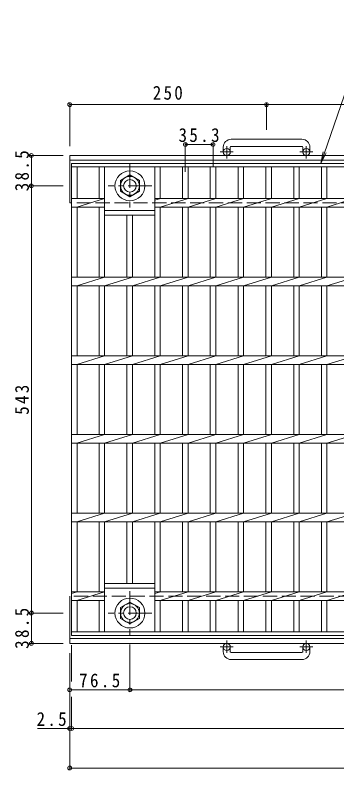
# Model space of a CAD drawing. Units: millimetres, scale not verified. Extents: x -980 to 1034, y -821 to 821.
# Drawn here: x -980 to -571, y -160 to 800 of the extents above; entities that cross this region are included whole.
import ezdxf

# ---------------------------------------------------------------- set-up
doc = ezdxf.new("R2010")
doc.units = ezdxf.units.MM
doc.header["$LTSCALE"] = 6
doc.header["$PDMODE"] = 32
doc.header["$PDSIZE"] = 4.8
doc.linetypes.add('CHAIN1', pattern=[8, 5, -1, 1, -1])
doc.linetypes.add('DASHED3', pattern=[4, 3, -1])
for name, color, linetype, lineweight in [('0-1_躯体', 2, 'Continuous', 9), ('0-2_仕上', 3, 'Continuous', 9), ('0-4_その他', 7, 'Continuous', 9), ('0-5_寸法', 7, 'Continuous', 9)]:
    doc.layers.add(name, color=color, linetype=linetype, lineweight=lineweight)
doc.styles.add('ＭＳ ゴシック', font='')
doc.styles.get('ＭＳ ゴシック').set_extended_font_data('MS Gothic')

msp = doc.modelspace()

# ---------------------------------------------------------------- linework, layer by layer
at = {"layer": '0-1_躯体'}
for p, q in [((-615.213, 641.774), (-705.213, 641.774)), ((-715.213, 631.774), (-715.213, 625.674)), ((-706.213, 631.774), (-706.213, 625.674)), ((-705.213, 632.773), (-615.213, 632.773)), ((-614.213, 631.774), (-614.213, 625.674)), ((-605.213, 631.774), (-605.213, 625.674)), ((-910.213, 561.174), (-910.213, 621.174)), ((217.116, 621.174), (-910.213, 621.174)), ((215.071, 615.173), (-910.213, 615.173)), ((-910.213, 1.174), (-910.213, 61.173)), ((198.707, 7.174), (-910.213, 7.174)), ((196.662, 1.174), (-910.213, 1.174)), ((-715.213, -9.427), (-715.213, -3.327)), ((-706.213, -9.427), (-706.213, -3.327)), ((-614.213, -9.427), (-614.213, -3.327)), ((-605.213, -9.427), (-605.213, -3.327)), ((-705.213, -10.427), (-615.213, -10.427)), ((-615.213, -19.427), (-705.213, -19.427))]:
    msp.add_line(p, q, dxfattribs=at)
at = {"layer": '0-1_躯体', "linetype": 'CHAIN1'}
for p, q in [((-702.55, 625.674), (-718.957, 625.674)), ((-710.713, 617.566), (-710.713, 633.163)), ((-601.55, 625.674), (-617.957, 625.674)), ((-609.712, 617.566), (-609.712, 633.163)), ((-833.713, 610.31), (-833.713, 555.037)), ((-806.076, 582.674), (-861.349, 582.674)), ((-833.713, 67.31), (-833.713, 12.037)), ((-806.076, 39.673), (-861.349, 39.673)), ((-710.713, 4.78), (-710.713, -10.817)), ((-609.712, 4.78), (-609.712, -10.817)), ((-702.55, -3.327), (-718.957, -3.327)), ((-601.55, -3.327), (-617.957, -3.327))]:
    msp.add_line(p, q, dxfattribs=at)
at = {"layer": '0-1_躯体', "linetype": 'DASHED3'}
for p, q in [((196.662, 561.174), (-910.213, 561.174)), ((217.116, 61.173), (-910.213, 61.173))]:
    msp.add_line(p, q, dxfattribs=at)
at = {"layer": '0-1_躯体'}
for points in [[(-845.713, 589.601), (-845.713, 575.745), (-833.713, 568.817), (-821.713, 575.745), (-821.713, 589.601), (-833.713, 596.53)], [(-845.713, 32.746), (-845.713, 46.602), (-833.713, 53.531), (-821.713, 46.602), (-821.713, 32.746), (-833.713, 25.817)]]:
    msp.add_lwpolyline(points, close=True, dxfattribs=at)
for centre, radius in [((-710.713, 625.674), 4.5), ((-609.713, 625.674), 4.5), ((-833.713, 582.674), 19), ((-833.713, 582.674), 12), ((-833.713, 582.674), 8), ((-833.713, 39.673), 19), ((-833.713, 39.673), 12), ((-833.713, 39.673), 8), ((-710.713, -3.327), 4.5), ((-609.713, -3.327), 4.5)]:
    msp.add_circle(centre, radius, dxfattribs=at)
for centre, radius, start, end in [((-705.213, 631.774), 10, 90, 180), ((-615.213, 631.774), 10, 0, 90), ((-705.213, 631.774), 1, 90, 180), ((-615.213, 631.774), 1, 0, 90), ((-705.213, -9.427), 10, 180, 270), ((-705.213, -9.427), 1, 180, 270), ((-615.213, -9.427), 10, 270, 0), ((-615.213, -9.427), 1, 270, 0)]:
    msp.add_arc(centre, radius, start, end, dxfattribs=at)
at = {"layer": '0-2_仕上'}
for p, q in [((-907.713, 611.174), (87.288, 611.174)), ((-907.713, 11.174), (-907.713, 611.174)), ((-907.713, 606.674), (87.288, 606.674)), ((-900.712, 566.674), (-900.712, 606.674)), ((-872.812, 606.674), (-872.812, 566.674)), ((-865.812, 606.674), (-865.812, 466.674)), ((-802.212, 606.674), (-802.212, 466.674)), ((-795.212, 606.674), (-795.212, 566.674)), ((-766.912, 606.674), (-766.912, 566.674)), ((-759.913, 606.674), (-759.913, 566.674)), ((-731.613, 606.674), (-731.613, 566.674)), ((-724.613, 606.674), (-724.613, 566.674)), ((-696.314, 606.674), (-696.314, 566.674)), ((-689.314, 606.674), (-689.314, 566.674)), ((-661.015, 606.674), (-661.015, 566.674)), ((-654.015, 606.674), (-654.015, 566.674)), ((-625.716, 606.674), (-625.716, 566.674)), ((-618.716, 606.674), (-618.716, 566.674)), ((-590.417, 606.674), (-590.417, 566.674)), ((-583.417, 606.674), (-583.417, 566.674)), ((-907.713, 566.674), (-865.812, 566.674)), ((-901.112, 555.674), (-865.812, 566.674)), ((-802.212, 566.674), (-18.612, 566.674)), ((-802.212, 564.368), (-794.812, 566.674)), ((-795.212, 555.674), (-759.913, 566.674)), ((-759.913, 555.674), (-724.612, 566.674)), ((-724.613, 555.674), (-689.313, 566.674)), ((-689.314, 555.674), (-654.014, 566.674)), ((-654.015, 555.674), (-618.715, 566.674)), ((-618.716, 555.674), (-583.416, 566.674)), ((-583.417, 555.674), (-548.117, 566.674)), ((-907.713, 555.674), (-865.812, 555.674)), ((-900.712, 466.674), (-900.712, 555.674)), ((-872.812, 555.674), (-872.812, 466.674)), ((-865.812, 551.174), (-802.212, 551.174)), ((-802.212, 555.674), (-18.612, 555.674)), ((-795.212, 555.674), (-795.212, 466.674)), ((-766.912, 555.674), (-766.912, 466.674)), ((-759.913, 555.674), (-759.913, 466.674)), ((-731.613, 555.674), (-731.613, 466.674)), ((-724.613, 555.674), (-724.613, 466.674)), ((-696.314, 555.674), (-696.314, 466.674)), ((-689.314, 555.674), (-689.314, 466.674)), ((-661.015, 555.674), (-661.015, 466.674)), ((-654.015, 555.674), (-654.015, 466.674)), ((-625.716, 555.674), (-625.716, 466.674)), ((-618.716, 555.674), (-618.716, 466.674)), ((-590.417, 555.674), (-590.417, 466.674)), ((-583.417, 555.674), (-583.417, 466.674)), ((-865.812, 545.174), (-802.212, 545.174)), ((-837.512, 545.174), (-837.512, 466.674)), ((-830.512, 545.174), (-830.512, 466.674)), ((-907.713, 466.674), (87.288, 466.674)), ((-901.112, 455.674), (-865.812, 466.674)), ((-865.812, 455.674), (-830.512, 466.674)), ((-830.512, 455.674), (-795.213, 466.674)), ((-795.212, 455.674), (-759.913, 466.674)), ((-759.913, 455.674), (-724.612, 466.674)), ((-724.613, 455.674), (-689.313, 466.674)), ((-689.314, 455.674), (-654.014, 466.674)), ((-654.015, 455.674), (-618.715, 466.674)), ((-618.716, 455.674), (-583.416, 466.674)), ((-583.417, 455.674), (-548.117, 466.674)), ((-907.713, 455.674), (87.288, 455.674)), ((-900.712, 366.674), (-900.712, 455.674)), ((-872.812, 455.674), (-872.812, 366.674)), ((-865.812, 455.674), (-865.812, 366.674)), ((-837.512, 455.674), (-837.512, 366.674)), ((-830.512, 455.674), (-830.512, 366.674)), ((-802.212, 455.674), (-802.212, 366.674)), ((-795.212, 455.674), (-795.212, 366.674)), ((-766.912, 455.674), (-766.912, 366.674)), ((-759.913, 455.674), (-759.913, 366.674)), ((-731.613, 455.674), (-731.613, 366.674)), ((-724.613, 455.674), (-724.613, 366.674)), ((-696.314, 455.674), (-696.314, 366.674)), ((-689.314, 455.674), (-689.314, 366.674)), ((-661.015, 455.674), (-661.015, 366.674)), ((-654.015, 455.674), (-654.015, 366.674)), ((-625.716, 455.674), (-625.716, 366.674)), ((-618.716, 455.674), (-618.716, 366.674)), ((-590.417, 455.674), (-590.417, 366.674)), ((-583.417, 455.674), (-583.417, 366.674)), ((-907.713, 366.674), (87.288, 366.674)), ((-901.112, 355.674), (-865.812, 366.674)), ((-865.812, 355.674), (-830.512, 366.674)), ((-830.512, 355.674), (-795.213, 366.674)), ((-795.212, 355.674), (-759.913, 366.674)), ((-759.913, 355.674), (-724.612, 366.674)), ((-724.613, 355.674), (-689.313, 366.674)), ((-689.314, 355.674), (-654.014, 366.674)), ((-654.015, 355.674), (-618.715, 366.674)), ((-618.716, 355.674), (-583.416, 366.674)), ((-583.417, 355.674), (-548.117, 366.674)), ((-907.713, 355.674), (87.288, 355.674)), ((-900.712, 266.674), (-900.712, 355.674)), ((-872.812, 355.674), (-872.812, 266.674)), ((-865.812, 355.674), (-865.812, 266.674)), ((-837.512, 355.674), (-837.512, 266.674)), ((-830.512, 355.674), (-830.512, 266.674)), ((-802.212, 355.674), (-802.212, 266.674)), ((-795.212, 355.674), (-795.212, 266.674)), ((-766.912, 355.674), (-766.912, 266.674)), ((-759.913, 355.674), (-759.913, 266.674)), ((-731.613, 355.674), (-731.613, 266.674)), ((-724.613, 355.674), (-724.613, 266.674)), ((-696.314, 355.674), (-696.314, 266.674)), ((-689.314, 355.674), (-689.314, 266.674)), ((-661.015, 355.674), (-661.015, 266.674)), ((-654.015, 355.674), (-654.015, 266.674)), ((-625.716, 355.674), (-625.716, 266.674)), ((-618.716, 355.674), (-618.716, 266.674)), ((-590.417, 355.674), (-590.417, 266.674)), ((-583.417, 355.674), (-583.417, 266.674)), ((-907.713, 266.674), (87.288, 266.674)), ((-901.112, 255.674), (-865.812, 266.674)), ((-865.812, 255.674), (-830.512, 266.674)), ((-830.512, 255.674), (-795.213, 266.674)), ((-795.212, 255.674), (-759.913, 266.674)), ((-759.913, 255.674), (-724.612, 266.674)), ((-724.613, 255.674), (-689.313, 266.674)), ((-689.314, 255.674), (-654.014, 266.674)), ((-654.015, 255.674), (-618.715, 266.674)), ((-618.716, 255.674), (-583.416, 266.674)), ((-583.417, 255.674), (-548.117, 266.674)), ((-907.713, 255.674), (87.288, 255.674)), ((-900.712, 166.674), (-900.712, 255.674)), ((-872.812, 255.674), (-872.812, 166.674)), ((-865.812, 255.674), (-865.812, 166.674)), ((-837.512, 255.674), (-837.512, 166.674)), ((-830.512, 255.674), (-830.512, 166.674)), ((-802.212, 255.674), (-802.212, 166.674)), ((-795.212, 255.674), (-795.212, 166.674)), ((-766.912, 255.674), (-766.912, 166.674)), ((-759.913, 255.674), (-759.913, 166.674)), ((-731.613, 255.674), (-731.613, 166.674)), ((-724.613, 255.674), (-724.613, 166.674)), ((-696.314, 255.674), (-696.314, 166.674)), ((-689.314, 255.674), (-689.314, 166.674)), ((-661.015, 255.674), (-661.015, 166.674)), ((-654.015, 255.674), (-654.015, 166.674)), ((-625.716, 255.674), (-625.716, 166.674)), ((-618.716, 255.674), (-618.716, 166.674)), ((-590.417, 255.674), (-590.417, 166.674)), ((-583.417, 255.674), (-583.417, 166.674)), ((-907.713, 166.674), (87.288, 166.674)), ((-901.112, 155.674), (-865.812, 166.674)), ((-865.812, 155.674), (-830.512, 166.674)), ((-830.512, 155.674), (-795.213, 166.674)), ((-795.212, 155.674), (-759.913, 166.674)), ((-759.913, 155.674), (-724.612, 166.674)), ((-724.613, 155.674), (-689.313, 166.674)), ((-689.314, 155.674), (-654.014, 166.674)), ((-654.015, 155.674), (-618.715, 166.674)), ((-618.716, 155.674), (-583.416, 166.674)), ((-583.417, 155.674), (-548.117, 166.674)), ((-907.713, 155.674), (87.288, 155.674)), ((-900.712, 66.674), (-900.712, 155.674)), ((-872.812, 155.674), (-872.812, 66.674)), ((-865.812, 155.674), (-865.812, 15.673)), ((-837.512, 155.674), (-837.512, 77.173)), ((-830.512, 155.674), (-830.512, 77.173)), ((-802.212, 155.674), (-802.212, 15.673)), ((-795.212, 155.674), (-795.212, 66.674)), ((-766.912, 155.674), (-766.912, 66.674)), ((-759.913, 155.674), (-759.913, 66.674)), ((-731.613, 155.674), (-731.613, 66.674)), ((-724.613, 155.674), (-724.613, 66.674)), ((-696.314, 155.674), (-696.314, 66.674)), ((-689.314, 155.674), (-689.314, 66.674)), ((-661.015, 155.674), (-661.015, 66.674)), ((-654.015, 155.674), (-654.015, 66.674)), ((-625.716, 155.674), (-625.716, 66.674)), ((-618.716, 155.674), (-618.716, 66.674)), ((-590.417, 155.674), (-590.417, 66.674)), ((-583.417, 155.674), (-583.417, 66.674)), ((-802.212, 77.173), (-865.812, 77.173)), ((-802.212, 71.173), (-865.812, 71.173)), ((-907.713, 64.492), (-900.712, 66.675)), ((-907.713, 66.674), (-865.812, 66.674)), ((-901.112, 55.674), (-865.812, 66.674)), ((-802.212, 66.674), (-18.612, 66.674)), ((-802.212, 64.367), (-794.812, 66.673)), ((-795.212, 55.674), (-759.913, 66.674)), ((-759.913, 55.674), (-724.612, 66.674)), ((-724.613, 55.674), (-689.313, 66.674)), ((-689.314, 55.674), (-654.014, 66.674)), ((-654.015, 55.674), (-618.715, 66.674)), ((-618.716, 55.674), (-583.416, 66.674)), ((-583.417, 55.674), (-548.117, 66.674)), ((-907.713, 55.673), (-865.812, 55.673)), ((-900.712, 15.673), (-900.712, 55.673)), ((-872.812, 55.673), (-872.812, 15.673)), ((-802.212, 55.673), (-18.612, 55.673)), ((-795.212, 55.673), (-795.212, 15.673)), ((-766.912, 55.673), (-766.912, 15.673)), ((-759.913, 55.673), (-759.913, 15.673)), ((-731.613, 55.673), (-731.613, 15.673)), ((-724.613, 55.673), (-724.613, 15.673)), ((-696.314, 55.673), (-696.314, 15.673)), ((-689.314, 55.673), (-689.314, 15.673)), ((-661.015, 55.673), (-661.015, 15.673)), ((-654.015, 55.673), (-654.015, 15.673)), ((-625.716, 55.673), (-625.716, 15.673)), ((-618.716, 55.673), (-618.716, 15.673)), ((-590.417, 55.673), (-590.417, 15.673)), ((-583.417, 55.673), (-583.417, 15.673)), ((87.288, 15.673), (-907.713, 15.673)), ((87.288, 11.174), (-907.713, 11.174))]:
    msp.add_line(p, q, dxfattribs=at)
at = {"layer": '0-4_その他'}
for p, q in [((-910.213, 687.715), (-910.213, 633.174)), ((-910.213, 685.915), (-660.213, 685.915)), ((-660.213, 687.715), (-660.213, 653.774)), ((-660.213, 685.915), (-160.212, 685.915)), ((-763.412, 600.653), (-763.412, 636.689)), ((-763.412, 635.189), (-728.113, 635.189)), ((-728.113, 606.674), (-728.113, 636.689)), ((-918.526, 621.174), (-960.376, 621.174)), ((-958.876, 582.674), (-958.876, 621.174)), ((-918.526, 582.674), (-960.376, 582.674)), ((-958.876, 39.674), (-958.876, 582.674)), ((-918.526, 39.674), (-960.376, 39.674)), ((-958.876, 1.174), (-958.876, 39.674)), ((-918.526, 1.174), (-960.376, 1.174)), ((-907.713, -1.326), (-907.713, -47.389)), ((-833.713, -0.463), (-833.713, -59.441)), ((-910.213, -11.326), (-910.213, -158.789)), ((-910.213, -57.941), (13.288, -57.941)), ((-907.713, -66.955), (-907.713, -108.533)), ((-951.289, -107.033), (115.159, -107.033)), ((-910.213, -157.289), (137.288, -157.289))]:
    msp.add_line(p, q, dxfattribs=at)
for p in [(-910.213, 685.915), (-660.213, 685.915), (-763.412, 635.189), (-728.113, 635.189), (-958.876, 621.174), (-958.876, 582.674), (-958.876, 39.674), (-958.876, 1.174), (-910.213, -57.941), (-833.713, -57.941), (-910.213, -107.033), (-907.713, -107.033), (-910.213, -157.289)]:
    msp.add_point(p, dxfattribs=at)
at = {"layer": '0-5_寸法'}
for q in [(-526.512, 799.667), (-588.294, 625.875), (-584.591, 624.602)]:
    msp.add_line((-591.275, 611.174), q, dxfattribs=at)

# ---------------------------------------------------------------- texts
at = {"layer": '0-4_その他', "color": 2, "char_height": 17.6, "attachment_point": 7, "style": 'ＭＳ ゴシック'}
for s, insert in [('\\T1.27;\\W0.9;250', (-804.713, 691.915)), ('\\T1.28;\\W0.9;35.3', (-772.013, 638.189)), ('\\T1.28;\\W0.9;76.5', (-898.213, -54.941)), ('\\T1.27;\\W0.9;2.5', (-952.281, -104.033))]:
    msp.add_mtext(s, dxfattribs=dict(at, insert=insert))
at = {"layer": '0-4_その他', "color": 2, "char_height": 17.6, "attachment_point": 7, "rotation": 90, "style": 'ＭＳ ゴシック'}
for s, insert in [('\\T1.28;\\W0.9;38.5', (-961.876, 575.674)), ('\\T1.27;\\W0.9;543', (-961.876, 291.674)), ('\\T1.28;\\W0.9;38.5', (-961.876, -5.826))]:
    msp.add_mtext(s, dxfattribs=dict(at, insert=insert))

doc.saveas('drawing.dxf')
